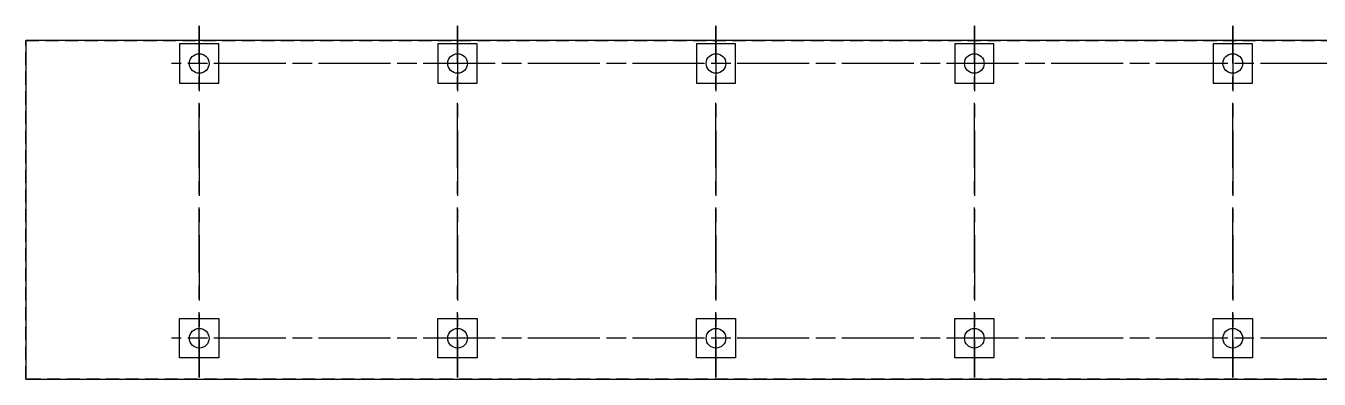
# Model space of a CAD drawing. Header units: inches. Extents: x -116 to 4157, y -436 to 3586.
# Drawn here: x 1 to 792, y 1360 to 1576 of the extents above; entities that cross this region are included whole.
import ezdxf

# ---------------------------------------------------------------- set-up
doc = ezdxf.new("R2010")
doc.units = ezdxf.units.IN
doc.header["$LTSCALE"] = 32
doc.header["$MEASUREMENT"] = 0
doc.linetypes.add('CENTER', pattern=[2, 1.25, -0.25, 0.25, -0.25])
doc.linetypes.add('HIDDEN', pattern=[0.375, 0.25, -0.125])
for name, color, linetype in [('F1-BLDG1', 7, 'CONTINUOUS'), ('F1-BLDG2', 2, 'HIDDEN'), ('f2-bldg4', 2, 'CONTINUOUS'), ('f3-bldg4', 2, 'CONTINUOUS'), ('FB-BLDG1', 7, 'CONTINUOUS')]:
    doc.layers.add(name, color=color, linetype=linetype)
for name, color, linetype, plot in [('F1-CENTER-MISC', 240, 'CENTER', False), ('F1-COLUMN1', 8, 'CONTINUOUS', False), ('fb-centermisc1', 20, 'CENTER', False)]:
    doc.layers.add(name, color=color, linetype=linetype, plot=plot)

msp = doc.modelspace()

# ---------------------------------------------------------------- linework, layer by layer
at = {"layer": 'F1-BLDG1'}
for centre in [(107.03, 1553), (265.03, 1553), (423.03, 1553), (581.03, 1553), (739.03, 1553), (107.03, 1385), (265.03, 1385), (423.03, 1385), (581.03, 1385), (739.03, 1385)]:
    msp.add_circle(centre, 6, dxfattribs=at)
at = {"layer": 'F1-BLDG2'}
for p, q in [((1.03, 1360), (1.03, 1567)), ((1.03, 1567), (1228.03, 1567)), ((886.03, 1360), (1.03, 1360))]:
    msp.add_line(p, q, dxfattribs=at)
at = {"layer": 'F1-CENTER-MISC'}
for p, q in [((107.03, 1576), (107.03, 1361)), ((265.03, 1576), (265.03, 1361)), ((423.03, 1576), (423.03, 1361)), ((581.03, 1576), (581.03, 1361)), ((739.03, 1576), (739.03, 1361)), ((1756.03, 1553), (90.03, 1553)), ((1756.03, 1385), (90.03, 1385))]:
    msp.add_line(p, q, dxfattribs=at)
at = {"layer": 'F1-COLUMN1'}
for centre in [(107.03, 1553), (265.03, 1553), (423.03, 1553), (581.03, 1553), (739.03, 1553), (107.03, 1385), (265.03, 1385), (423.03, 1385), (581.03, 1385), (739.03, 1385)]:
    msp.add_circle(centre, 6, dxfattribs=at)
at = {"layer": 'f2-bldg4'}
for p, q in [((1228.03, 1567), (1.03, 1567)), ((1.03, 1567), (1.03, 1360)), ((1.03, 1360), (874.03, 1360))]:
    msp.add_line(p, q, dxfattribs=at)
at = {"layer": 'f3-bldg4'}
for p, q in [((1228.03, 1567), (1.03, 1567)), ((1.03, 1567), (1.03, 1360)), ((1.03, 1360), (874.03, 1360))]:
    msp.add_line(p, q, dxfattribs=at)
at = {"layer": 'FB-BLDG1'}
for p, q in [((95.03, 1565), (95.03, 1541)), ((119.03, 1565), (95.03, 1565)), ((119.03, 1541), (119.03, 1565)), ((253.03, 1565), (253.03, 1541)), ((277.03, 1565), (253.03, 1565)), ((277.03, 1541), (277.03, 1565)), ((411.03, 1565), (411.03, 1541)), ((435.03, 1565), (411.03, 1565)), ((435.03, 1541), (435.03, 1565)), ((569.03, 1565), (569.03, 1541)), ((593.03, 1565), (569.03, 1565)), ((593.03, 1541), (593.03, 1565)), ((727.03, 1565), (727.03, 1541)), ((751.03, 1565), (727.03, 1565)), ((751.03, 1541), (751.03, 1565)), ((95.03, 1541), (119.03, 1541)), ((253.03, 1541), (277.03, 1541)), ((411.03, 1541), (435.03, 1541)), ((569.03, 1541), (593.03, 1541)), ((727.03, 1541), (751.03, 1541)), ((95.03, 1373), (95.03, 1397)), ((95.03, 1397), (119.03, 1397)), ((119.03, 1397), (119.03, 1373)), ((253.03, 1373), (253.03, 1397)), ((253.03, 1397), (277.03, 1397)), ((277.03, 1397), (277.03, 1373)), ((411.03, 1373), (411.03, 1397)), ((411.03, 1397), (435.03, 1397)), ((435.03, 1397), (435.03, 1373)), ((569.03, 1373), (569.03, 1397)), ((569.03, 1397), (593.03, 1397)), ((593.03, 1397), (593.03, 1373)), ((727.03, 1373), (727.03, 1397)), ((727.03, 1397), (751.03, 1397)), ((751.03, 1397), (751.03, 1373)), ((119.03, 1373), (95.03, 1373)), ((277.03, 1373), (253.03, 1373)), ((435.03, 1373), (411.03, 1373)), ((593.03, 1373), (569.03, 1373)), ((751.03, 1373), (727.03, 1373))]:
    msp.add_line(p, q, dxfattribs=at)
at = {"layer": 'fb-centermisc1'}
for p, q in [((107.03, 1361), (107.03, 1576)), ((265.03, 1361), (265.03, 1576)), ((423.03, 1361), (423.03, 1576)), ((581.03, 1361), (581.03, 1576)), ((739.03, 1361), (739.03, 1576)), ((1760.03, 1553), (90.03, 1553)), ((1760.03, 1385), (90.03, 1385))]:
    msp.add_line(p, q, dxfattribs=at)

doc.saveas('drawing.dxf')
